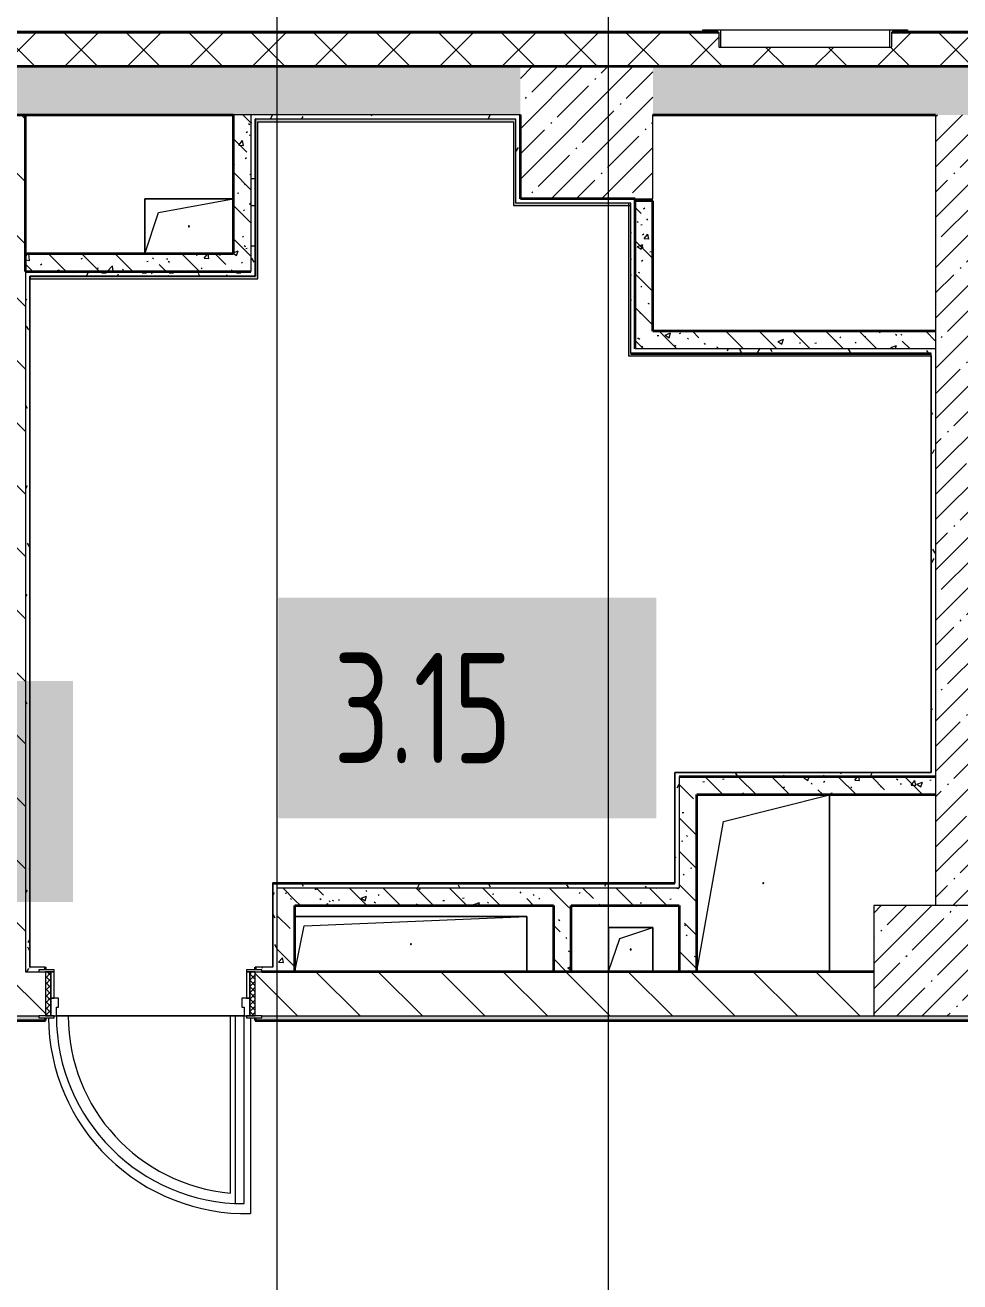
# Model space of a CAD drawing. Header units: millimetres. Extents: x 3914 to 443608, y -156176 to 78197.
# Drawn here: x 331288 to 335520, y -136281 to -130591 of the extents above; entities that cross this region are included whole.
import ezdxf

# ---------------------------------------------------------------- set-up
doc = ezdxf.new("R2010")
doc.units = ezdxf.units.MM
doc.linetypes.add('200_ШТРИХ__ш1_п0_6_', pattern=[160, 100, -60])
for name, color, linetype, lineweight in [('A-DOOR-1', 7, 'Continuous', 5), ('A-DOOR-2', 7, '200_ШТРИХ__ш1_п0_6_', 5), ('A-DOOR-FRAM-2', 7, 'Continuous', 5), ('A-FLOR', 7, 'Continuous', 9), ('A-GENM', 7, 'Continuous', 9), ('A-WALL', 7, 'Continuous', 5), ('A-WALL-1', 7, 'Continuous', 35), ('I-WALL', 7, 'Continuous', 5), ('S-COLS', 7, 'Continuous', 9), ('S-COLS-1', 7, 'Continuous', 5), ('Оси', 7, 'Continuous', 9)]:
    doc.layers.add(name, color=color, linetype=linetype, lineweight=lineweight)
doc.layers.add('A-DOOR-FRAM-1', color=7, linetype='Continuous', lineweight=5, true_color=0xc0c0c0)
doc.layers.add('A-WALL-FNSH-1', color=9, linetype='Continuous', lineweight=5, true_color=0x808080)
doc.styles.add('СПДС', font='ГОСТ тип А.ttf', dxfattribs={"width": 0.9})
pattern_1 = [(135, (315419.7, -145976.68), (-141.4214, -141.4214), [])]
pattern_2 = [(45, (315419.7, -145976.68), (-114.04925, 114.04925), []), (45, (315533.75, -145976.68), (-114.04925, 114.04925), [201.612, -40.322, 6.706, -33.617])]
pattern_3 = [(135, (315419.7, -145976.68), (-150.8683, -150.8683), [213.36, -35.56, 7.112, -35.56]), (135, (315419.7, -145825.9), (-150.8683, -150.8683), []), (50, (315419.7, -145976.68), (255.0577, -22.3145), [26.67, -293.37]), (355, (315419.7, -145976.68), (-49.3404, 267.4791), [21.336, -234.696]), (100.451, (315440.96, -145978.54), (205.7195, 245.1636), [22.666, -249.326]), (46.184, (315419.7, -145905.56), (379.511, -58.86), [40.005, -440.055]), (96.636, (315451.33, -145910.46), (332.3634, 346.399), [33.999, -373.989]), (351.184, (315419.7, -145905.56), (332.367, 346.395), [32.004, -352.044]), (21, (315455.26, -145923.34), (212.2602, -143.1711), [26.67, -293.37]), (326, (315455.26, -145923.34), (86.5224, 257.8632), [21.336, -234.696]), (71.451, (315472.95, -145935.27), (298.784, 114.69), [22.666, -249.326]), (37.5, (315419.7, -145976.68), (4.32385, 118.3775), [6.706, -225.146, 6.706, -231.546, -235.585]), (37.5, (315419.7, -145976.68), (4.32385, 118.3775), [-470.103, 6.706, -228.879]), (7.5, (315419.7, -145976.68), (93.5476, 140.2533), [6.706, -129.134, 6.706, -219.812, -89.789]), (7.5, (315419.7, -145976.68), (93.5476, 140.2533), [-362.356, 6.706, -83.083]), (327.5, (315340.4, -145976.68), (189.82734, -8.0202), [6.706, -82.194, 6.706, -270.662, -368.046]), (327.5, (315340.4, -145976.68), (189.82734, -8.0202), [-366.268, 6.706, -361.34]), (317.5, (315304.84, -145976.68), (207.3811, 35.5976), [6.706, -108.864, 6.706, -177.495, -261.366]), (317.5, (315304.84, -145976.68), (207.3811, 35.5976), [-299.771, 6.706, -254.66])]
pattern_4 = [(0, (315419.7, -145976.68), (243.84, 60.96), [20.117, -162.763, 20.117, -162.763, -975.36]), (0, (315419.7, -145976.68), (243.84, 60.96), [-365.76, 20.117, -345.643, 20.117, -162.763, -426.72]), (0, (315419.7, -145976.68), (243.84, 60.96), [-914.4, 20.117, -101.803, 20.117, -284.683]), (120, (315511.14, -145946.2), (-174.71291, 180.69163), [20.117, -162.763, 20.117, -162.763, -975.36]), (120, (315511.14, -145946.2), (-174.71291, 180.69163), [-365.76, 20.117, -345.643, 20.117, -162.763, -426.72]), (120, (315511.14, -145946.2), (-174.71291, 180.69163), [-914.4, 20.117, -101.803, 20.117, -284.683]), (240, (315541.62, -145824.28), (-69.12709, -241.65163), [20.117, -162.763, 20.117, -162.763, -975.36]), (240, (315541.62, -145824.28), (-69.12709, -241.65163), [-365.76, 20.117, -345.643, 20.117, -162.763, -426.72]), (240, (315541.62, -145824.28), (-69.12709, -241.65163), [-914.4, 20.117, -101.803, 20.117, -284.683])]

# ---------------------------------------------------------------- blocks, each defined once
blk = doc.blocks.new('BSC_Колонна _Прямоугольная - 500х500-V561-Объем проектирования 3 этажа')
at = {"layer": 'S-COLS-1'}
h = blk.add_hatch(dxfattribs=at)
h.set_pattern_fill('FP_103', color=256, style=0, pattern_type=2)
h.set_pattern_definition([(45, (-19960, -11150), (-114.0493, 114.0493), []), (45, (-19845.95, -11150), (-114.0493, 114.0493), [201.613, -40.323, 6.706, -33.617])])
h.paths.add_polyline_path([(10, -250), (250, -250), (250, 250), (-250, 250), (-250, -250)])
for p, q in [((250, 250), (-250, 250)), ((-250, 250), (-250, -250)), ((250, -250), (250, 250)), ((-250, -250), (250, -250))]:
    blk.add_line(p, q, dxfattribs=at)
blk = doc.blocks.new('GM_Отверстие прямоугольное _в плите_ - Отверстие-21608683-Объем проектирования 3 этажа')
at = {"layer": 'A-GENM'}
for p, q in [((-200, -125), (-200, 125)), ((-200, 125), (200, 125)), ((200, 125), (-200, 125)), ((-200, 125), (-200, -125)), ((-137.5, 62.5), (200, 125)), ((-200, -125), (-137.5, 62.5))]:
    blk.add_line(p, q, dxfattribs=at)
for start, end in [(360, 180), (180, 360)]:
    blk.add_arc((0, 0), 2.5, start, end, dxfattribs=at)
blk = doc.blocks.new('GM_Отверстие прямоугольное _в плите_ - Отверстие-21987052-Объем проектирования 3 этажа')
at = {"layer": 'A-GENM'}
for p, q in [((-525, 125), (525, 125)), ((525, 125), (-525, 125)), ((-483.3, 83.3), (525, 125)), ((525, 125), (525, -125)), ((525, -125), (525, 125)), ((-525, -125), (-483.3, 83.3))]:
    blk.add_line(p, q, dxfattribs=at)
for start, end in [(360, 180), (180, 360)]:
    blk.add_arc((0, 0), 2.5, start, end, dxfattribs=at)
blk = doc.blocks.new('GM_Отверстие прямоугольное _в плите_ - Отверстие-21987212-Объем проектирования 3 этажа')
at = {"layer": 'A-GENM'}
for p, q in [((-300, 400), (300, 400)), ((300, 400), (-300, 400)), ((-180, 280), (300, 400)), ((300, 400), (300, -400)), ((300, -400), (300, 400)), ((-300, -400), (-180, 280)), ((300, -400), (-300, -400)), ((-300, -400), (300, -400))]:
    blk.add_line(p, q, dxfattribs=at)
for start, end in [(360, 180), (180, 360)]:
    blk.add_arc((0, 0), 2.5, start, end, dxfattribs=at)
blk = doc.blocks.new('GM_Отверстие прямоугольное _в плите_ - Отверстие-V610-Объем проектирования 3 этажа')
at = {"layer": 'A-GENM'}
for p, q in [((-100, -100), (-100, 100)), ((-100, 100), (100, 100)), ((100, 100), (-100, 100)), ((-100, 100), (-100, -100)), ((-50, 50), (100, 100)), ((100, 100), (100, -100)), ((100, -100), (100, 100)), ((-100, -100), (-50, 50)), ((100, -100), (-100, -100)), ((-100, -100), (100, -100))]:
    blk.add_line(p, q, dxfattribs=at)
for start, end in [(360, 180), (180, 360)]:
    blk.add_arc((0, 0), 2.5, start, end, dxfattribs=at)
blk = doc.blocks.new('Уголок вложенный - Уголок вложенный-23831105-Объем проектирования 3 этажа')
at = {"layer": 'A-GENM'}
for p, q in [((24357.3, 15365), (24437.3, 15365)), ((24357.3, 15361), (24357.3, 15365)), ((24437.3, 15365), (24437.3, 15285)), ((24421.3, 15358), (24360.3, 15358)), ((24430.3, 15288), (24430.3, 15349)), ((24437.3, 15285), (24433.3, 15285))]:
    blk.add_line(p, q, dxfattribs=at)
at = {"layer": 'A-GENM', "flags": 128}
for points in [[(24360.3, 15358), (24359.6, 15358.1), (24359, 15358.3), (24358.4, 15358.7), (24357.9, 15359.1), (24357.6, 15359.7), (24357.3, 15360.3), (24357.3, 15361)], [(24430.3, 15349), (24430, 15351), (24429.4, 15352.9), (24428.3, 15354.6), (24426.9, 15356), (24425.2, 15357.1), (24423.3, 15357.8), (24421.3, 15358)], [(24433.3, 15285), (24432.6, 15285.1), (24432, 15285.3), (24431.4, 15285.7), (24430.9, 15286.1), (24430.6, 15286.7), (24430.3, 15287.3), (24430.3, 15288)]]:
    blk.add_lwpolyline(points, dxfattribs=at)
blk = doc.blocks.new('Уголок вложенный - Уголок вложенный-V635-Объем проектирования 3 этажа')
at = {"layer": 'A-GENM'}
for p, q in [((25603.3, 15365), (25683.3, 15365)), ((25603.3, 15285), (25603.3, 15365)), ((25683.3, 15365), (25683.3, 15361)), ((25610.3, 15349), (25610.3, 15288)), ((25680.3, 15358), (25619.3, 15358)), ((25607.3, 15285), (25603.3, 15285))]:
    blk.add_line(p, q, dxfattribs=at)
at = {"layer": 'A-GENM', "flags": 128}
for points in [[(25619.3, 15358), (25617.3, 15357.8), (25615.4, 15357.1), (25613.6, 15356), (25612.2, 15354.6), (25611.1, 15352.9), (25610.5, 15351), (25610.3, 15349)], [(25683.3, 15361), (25683.2, 15360.3), (25683, 15359.7), (25682.6, 15359.1), (25682.1, 15358.7), (25681.6, 15358.3), (25680.9, 15358.1), (25680.3, 15358)], [(25610.3, 15288), (25610.2, 15287.3), (25610, 15286.7), (25609.6, 15286.1), (25609.1, 15285.7), (25608.6, 15285.3), (25607.9, 15285.1), (25607.3, 15285)]]:
    blk.add_lwpolyline(points, dxfattribs=at)
blk = doc.blocks.new('Уголок вложенный - Уголок вложенный-V636-Объем проектирования 3 этажа')
at = {"layer": 'A-GENM'}
for p, q in [((18937, 15361), (18937, 15365)), ((19017, 15365), (19783, 15365)), ((19863, 15365), (19863, 15361)), ((19003, 15357.8), (19001, 15358)), ((19010, 15349), (19009.8, 15351)), ((19790.2, 15351), (19790, 15349)), ((19799, 15358), (19797, 15357.8)), ((19017, 15285), (19013, 15285)), ((19783, 15285), (19017, 15285)), ((19787, 15285), (19783, 15285))]:
    blk.add_line(p, q, dxfattribs=at)
at = {"layer": 'A-GENM', "flags": 128}
for points in [[(18939.3, 15358.1), (18938.7, 15358.3), (18938.1, 15358.7), (18937.7, 15359.1), (18937.3, 15359.7), (18937.1, 15360.3), (18937, 15361)], [(19863, 15361), (19862.9, 15360.3), (19862.7, 15359.7), (19862.3, 15359.1), (19861.9, 15358.7), (19861.3, 15358.3), (19860.7, 15358.1)], [(19013, 15285), (19012.3, 15285.1), (19011.7, 15285.3), (19011.1, 15285.7), (19010.7, 15286.1), (19010.3, 15286.7), (19010.1, 15287.3)], [(19789.9, 15287.3), (19789.7, 15286.7), (19789.3, 15286.1), (19788.9, 15285.7), (19788.3, 15285.3), (19787.7, 15285.1), (19787, 15285)]]:
    blk.add_lwpolyline(points, dxfattribs=at)

msp = doc.modelspace()

# ---------------------------------------------------------------- hatches: boundary and pattern name
at = {"layer": 'A-DOOR-2'}
h = msp.add_hatch(dxfattribs=at)
h.set_pattern_fill('FP_33', color=256, angle=180, style=0, pattern_type=2)
h.set_pattern_definition([(315, (330040.79, -135141.364), (14.14214, 14.14214), []), (45, (330040.79, -135141.364), (-14.14214, 14.14214), [])])
h.paths.add_polyline_path([(331379.7, -135076.7), (331404.7, -135075.8), (331404.7, -134876.7), (331379.7, -134876.7)])
at = {"layer": 'A-DOOR-FRAM-2'}
h = msp.add_hatch(dxfattribs=at)
h.set_pattern_fill('FP_34', color=256, angle=180, style=0, pattern_type=2)
h.set_pattern_definition([(225, (332163.584, -135141.364), (14.1421, -14.1421), []), (315, (332163.584, -135141.364), (14.1421, 14.1421), [])])
h.paths.add_polyline_path([(332329.7, -135076.7), (332329.7, -134876.7), (332304.7, -134876.7), (332304.7, -135076.7)])
at = {"layer": 'A-WALL'}
h = msp.add_hatch(dxfattribs=at)
h.set_pattern_fill('FP_24', color=256, style=0, pattern_type=2)
h.set_pattern_definition([(45, (315419.7, -145976.68), (-141.4214, 141.4214), []), (135, (315419.7, -145976.68), (-141.4214, -141.4214), [])])
h.paths.add_polyline_path([(353927.5, -130776.7), (357579.7, -130776.7), (357579.7, -130626.7), (353229.7, -130626.7), (353229.7, -130776.7), (353689.7, -130776.7)])
h.paths.add_polyline_path([(329735, -130776.7), (347529.7, -130776.7), (347529.7, -130626.7), (341030, -130627.7), (341030, -130688.7), (341023, -130691.7), (339857, -130691.7), (339850, -130688.7), (339850, -130626.7), (335209.7, -130627.7), (335209.7, -130688.7), (335202.7, -130691.7), (334436.7, -130691.7), (334429.7, -130688.7), (334429.7, -130626.7), (330202.7, -130627.7), (330202.7, -130688.7), (330195.7, -130691.7), (330029.7, -130691.7), (330022.7, -130688.7), (330022.7, -130626.7), (328279.7, -130626.7), (328279.7, -130776.7), (329729.7, -130776.7)])
h.paths.add_polyline_path([(315309.7, -130776.7), (322179.7, -130776.7), (322179.7, -130626.7), (315459.7, -130626.7), (315459.7, -130683.7), (315309.7, -130683.7)])
h.paths.add_polyline_path([(349049.7, -130776.7), (349179.7, -130776.7), (349179.7, -130626.7), (349029.7, -130626.7), (349029.7, -130776.7)])
h.paths.add_polyline_path([(325179.7, -130776.7), (325179.7, -130626.7), (324579.7, -130626.7), (324579.7, -130776.7)])
h.paths.add_polyline_path([(350079.7, -130776.7), (350829.7, -130776.7), (350829.7, -130626.7), (350079.7, -130626.7)])
h.paths.add_polyline_path([(323679.7, -130776.7), (323679.7, -130626.7), (323079.7, -130626.7), (323079.7, -130776.7)])
h.paths.add_polyline_path([(348429.7, -130776.7), (348659.7, -130776.7), (348659.7, -130626.7), (348429.7, -130626.7), (348429.7, -130758.7)])
at = {"layer": 'I-WALL'}
h = msp.add_hatch(dxfattribs=at)
h.set_pattern_fill('FP_1', color=256, style=0, pattern_type=2)
h.set_pattern_definition(pattern_2)
h.paths.add_polyline_path([(331058.7, -130996.7), (333530, -130996.3), (333530, -130776.7), (329729.7, -130776.7), (329729.7, -130996.7), (330309.7, -130996.7)])
h.paths.add_polyline_path([(347200.9, -130996.7), (347529.7, -130996.7), (347529.7, -130776.7), (346029.7, -130776.7), (346029.7, -130996.7), (347180.9, -130996.7)])
h.paths.add_polyline_path([(335629.7, -130996.7), (337329.7, -130996.7), (337329.7, -130776.7), (334130, -130776.7), (334130, -130996.7), (335409.7, -130996.7)])
h.paths.add_polyline_path([(345429.7, -130996.7), (345429.7, -130776.7), (341829.7, -130776.7), (341829.7, -130996.7), (343379.7, -130996.7)])
h.paths.add_polyline_path([(341229.7, -130996.7), (341229.7, -130776.7), (337929.7, -130776.7), (337929.7, -130996.7), (341156.7, -130996.7)])
h = msp.add_hatch(dxfattribs=at)
h.set_pattern_fill('FP_23', color=256, style=0, pattern_type=2)
h.set_pattern_definition(pattern_1)
h.paths.add_polyline_path([(331089.7, -134876.7), (331289.7, -134876.7), (331289.7, -130996.7), (331089.7, -130996.7), (331089.7, -134845.7)])
h = msp.add_hatch(dxfattribs=at)
h.set_pattern_fill('FP_41', color=256, style=0, pattern_type=2)
h.set_pattern_definition(pattern_3)
h.paths.add_polyline_path([(332309.7, -131626.7), (332308.5, -130996.7), (332229.7, -130996.7), (332229.7, -131626.7)])
h = msp.add_hatch(dxfattribs=at)
h.set_pattern_fill('FP_191', color=256, style=0, pattern_type=2)
h.set_pattern_definition(pattern_4)
h.paths.add_polyline_path([(332309.7, -131016.7), (333510, -131016.7), (333510, -130996.7), (332309.7, -130996.7)])
h = msp.add_hatch(dxfattribs=at)
h.set_pattern_fill('FP_191', color=256, style=0, pattern_type=2)
h.set_pattern_definition(pattern_4)
h.paths.add_polyline_path([(332329.7, -131726.7), (332329.7, -131016.7), (332309.7, -131017), (332309.7, -131726.7)])
for points in [[(332330.7, -131727.7), (332341.7, -131726.7), (332341.7, -131016.7), (332330.7, -131017), (332330.7, -131726.9)], [(333499, -131027.7), (333510, -131027.7), (333510, -131016.7), (332341.7, -131016.7), (332341.7, -131027.7), (332454.4, -131027.7)], [(333499, -131407.7), (333510, -131407.7), (333510, -131027.7), (333499, -131027.7), (333499, -131399.8)], [(334030, -132087.7), (334030, -131407.7), (334019, -131396.7), (334019, -132087.7), (334022.5, -132087.7)], [(332329.7, -131738.7), (332341.7, -131738.7), (332341.7, -131727.7), (331310.7, -131729.2), (331310.7, -131738.7), (332309.7, -131738.7)], [(334030, -132087.7), (335389.7, -132087.7), (335389.6, -132076.7), (334030, -132076.7)]]:
    msp.add_hatch(color=256, dxfattribs=at).paths.add_polyline_path(points)
h = msp.add_hatch(dxfattribs=at)
h.set_pattern_fill('FP_191', color=256, style=0, pattern_type=2)
h.set_pattern_definition(pattern_4)
h.paths.add_polyline_path([(333510, -131376.7), (333530, -131376.7), (333530, -130996.7), (333510, -130996.7), (333510, -131027.7)])
h = msp.add_hatch(dxfattribs=at)
h.set_pattern_fill('FP_1', color=256, style=0, pattern_type=2)
h.set_pattern_definition(pattern_2)
h.paths.add_polyline_path([(335409.7, -134576.7), (335629.7, -134576.7), (335629.7, -130996.7), (335409.7, -130996.7), (335409.7, -134074.8)])
h = msp.add_hatch(dxfattribs=at)
h.set_pattern_fill('FP_191', color=256, style=0, pattern_type=2)
h.set_pattern_definition(pattern_4)
h.paths.add_polyline_path([(334050, -132056.7), (334050, -131376.7), (334030, -131376.7), (334030, -132056.7)])
h = msp.add_hatch(dxfattribs=at)
h.set_pattern_fill('FP_41', color=256, style=0, pattern_type=2)
h.set_pattern_definition(pattern_3)
h.paths.add_polyline_path([(334050, -132056.7), (334130, -132056.7), (334130, -131386.7), (334050, -131386.7), (334050, -131976.7)])
h = msp.add_hatch(color=256, dxfattribs=at)
h.paths.add_polyline_path([(334019, -131396.7), (333510, -131396.7), (333510, -131407.7), (334019, -131407.7)])
h.paths.add_polyline_path([(334030, -131407.7), (334029.6, -131396.7), (334019, -131396.7), (334024.5, -131402.2)])
h = msp.add_hatch(dxfattribs=at)
h.set_pattern_fill('FP_41', color=256, style=0, pattern_type=2)
h.set_pattern_definition(pattern_3)
h.paths.add_polyline_path([(331289.7, -131706.7), (332309.7, -131706.7), (332309.7, -131626.7), (331289.7, -131626.7)])
h = msp.add_hatch(dxfattribs=at)
h.set_pattern_fill('FP_191', color=256, style=0, pattern_type=2)
h.set_pattern_definition(pattern_4)
h.paths.add_polyline_path([(332309.7, -131726.7), (332309.7, -131706.7), (331289.7, -131706.7), (331289.7, -131726.7), (332229.7, -131726.7)])
h = msp.add_hatch(dxfattribs=at)
h.set_pattern_fill('FP_191', color=256, style=0, pattern_type=2)
h.set_pattern_definition(pattern_4)
h.paths.add_polyline_path([(331289.7, -134876.7), (331309.7, -134876.7), (331309.7, -131727.7), (331289.7, -131726.7), (331289.7, -134856.7)])
h = msp.add_hatch(dxfattribs=at)
h.set_pattern_fill('FP_41', color=256, style=0, pattern_type=2)
h.set_pattern_definition(pattern_3)
h.paths.add_polyline_path([(335409.7, -132056.7), (335409.7, -131976.7), (334130, -131976.7), (334130, -132056.7), (335389.7, -132056.7)])
h = msp.add_hatch(dxfattribs=at)
h.set_pattern_fill('FP_191', color=256, style=0, pattern_type=2)
h.set_pattern_definition(pattern_4)
h.paths.add_polyline_path([(335389.7, -132076.7), (335389.4, -132056.7), (334030, -132056.7), (334030, -132076.7), (335389.6, -132076.7)])
h = msp.add_hatch(dxfattribs=at)
h.set_pattern_fill('FP_191', color=256, style=0, pattern_type=2)
h.set_pattern_definition(pattern_4)
h.paths.add_polyline_path([(335409.7, -133974.8), (335409.7, -132056.7), (335389.7, -132077.7), (335389.7, -133973.8)])
h.paths.add_polyline_path([(335389.7, -132076.7), (335409.7, -132056.7), (335389.7, -132056.7)])
h = msp.add_hatch(dxfattribs=at)
h.set_pattern_fill('FP_191', color=256, style=0, pattern_type=2)
h.set_pattern_definition(pattern_4)
h.paths.add_polyline_path([(334249.7, -134496.7), (334249.7, -133974.8), (334229.7, -133976.7), (334230.7, -134476.7)])
h.paths.add_polyline_path([(334249.7, -134496.7), (334229.7, -134476.7), (334229.7, -134496.7)])
h = msp.add_hatch(dxfattribs=at)
h.set_pattern_fill('FP_191', color=256, style=0, pattern_type=2)
h.set_pattern_definition(pattern_4)
h.paths.add_polyline_path([(334249.7, -133994.8), (335409.7, -133994.8), (335409.7, -133974.8), (334249.7, -133976.7)])
h = msp.add_hatch(dxfattribs=at)
h.set_pattern_fill('FP_41', color=256, style=0, pattern_type=2)
h.set_pattern_definition(pattern_3)
h.paths.add_polyline_path([(334249.7, -134876.7), (334329.7, -134876.7), (334329.7, -133994.8), (334249.7, -133994.8), (334249.7, -134864.4)])
h = msp.add_hatch(dxfattribs=at)
h.set_pattern_fill('FP_41', color=256, style=0, pattern_type=2)
h.set_pattern_definition(pattern_3)
h.paths.add_polyline_path([(334329.7, -134074.8), (335409.7, -134074.8), (335409.7, -133994.8), (334329.7, -133994.8)])
h = msp.add_hatch(dxfattribs=at)
h.set_pattern_fill('FP_191', color=256, style=0, pattern_type=2)
h.set_pattern_definition(pattern_4)
h.paths.add_polyline_path([(332429.7, -134856.7), (332429.7, -134476.7), (332409.7, -134476.7), (332409.7, -134855.7)])
h = msp.add_hatch(dxfattribs=at)
h.set_pattern_fill('FP_191', color=256, style=0, pattern_type=2)
h.set_pattern_definition(pattern_4)
h.paths.add_polyline_path([(332429.7, -134496.7), (334229.7, -134496.7), (334229.7, -134476.7), (332429.7, -134476.7)])
h = msp.add_hatch(dxfattribs=at)
h.set_pattern_fill('FP_41', color=256, style=0, pattern_type=2)
h.set_pattern_definition(pattern_3)
h.paths.add_polyline_path([(332454.4, -134876.7), (332509.7, -134876.7), (332509.7, -134496.7), (332429.7, -134496.7), (332429.7, -134876.7)])
h = msp.add_hatch(dxfattribs=at)
h.set_pattern_fill('FP_41', color=256, style=0, pattern_type=2)
h.set_pattern_definition(pattern_3)
h.paths.add_polyline_path([(332509.7, -134576.7), (334249.7, -134576.7), (334249.7, -134496.7), (332509.7, -134496.7)])
h = msp.add_hatch(dxfattribs=at)
h.set_pattern_fill('FP_41', color=256, style=0, pattern_type=2)
h.set_pattern_definition(pattern_3)
h.paths.add_polyline_path([(333759.7, -134876.7), (333759.7, -134576.7), (333679.7, -134576.7), (333679.7, -134876.7)])
h = msp.add_hatch(dxfattribs=at)
h.set_pattern_fill('FP_191', color=256, style=0, pattern_type=2)
h.set_pattern_definition(pattern_4)
h.paths.add_polyline_path([(332429.7, -134876.7), (332429.7, -134856.7), (332329.7, -134856.7), (332329.7, -134868.7), (332359.7, -134869.2), (332359.7, -134876.7), (332424, -134876.7)])
h.paths.add_polyline_path([(331309.7, -134876.7), (331349.7, -134876.7), (331349.7, -134868.7), (331379.7, -134868.7), (331379.7, -134856.7), (331310.7, -134856.7), (331309.8, -134874.4)])
h = msp.add_hatch(dxfattribs=at)
h.set_pattern_fill('FP_23', color=256, style=0, pattern_type=2)
h.set_pattern_definition(pattern_1)
h.paths.add_polyline_path([(335129.7, -135076.7), (335129.7, -134876.7), (332329.7, -134876.7), (332329.7, -135076.7), (334630, -135076.7)])
h.paths.add_polyline_path([(329629.7, -135076.7), (329830.7, -135075.2), (329830.7, -134876.7), (329629.7, -134876.7)])
h.paths.add_polyline_path([(330780.7, -135076.7), (331379.7, -135076.7), (331379.7, -134876.7), (330780.7, -134876.7), (330780.7, -135075.2)])
h = msp.add_hatch(dxfattribs=at)
h.set_pattern_fill('FP_191', color=256, style=0, pattern_type=2)
h.set_pattern_definition(pattern_4)
h.paths.add_polyline_path([(335350.5, -135096.7), (335649.7, -135096.7), (335649.7, -135076.7), (332359.7, -135076.7), (332359.7, -135084.7), (332329.7, -135085.8), (332329.7, -135096.7), (334630, -135096.7)])
h.paths.add_polyline_path([(329130, -135096.7), (329830.7, -135096.7), (329830.7, -135084.7), (329800.7, -135084.7), (329800.7, -135076.7), (328381, -135078.9), (328381, -135096.7), (328647.2, -135096.7)])
h.paths.add_polyline_path([(330780.7, -135096.7), (331379.7, -135096.7), (331379.7, -135084.7), (331349.7, -135084.7), (331349.7, -135076.7), (330810.7, -135076.7), (330810.7, -135084.7), (330780.7, -135084.7), (330780.7, -135090.1)])
at = {"layer": 'S-COLS-1'}
h = msp.add_hatch(dxfattribs=at)
h.set_pattern_fill('FP_1', color=256, style=0, pattern_type=2)
h.set_pattern_definition(pattern_2)
h.paths.add_polyline_path([(333542.2, -131376.7), (334130, -131376.7), (334130, -130776.7), (333530, -130776.7), (333530, -131376.7)])

# ---------------------------------------------------------------- linework, layer by layer
at = {"layer": 'A-DOOR-1'}
for p, q in [((332279.7, -135076.7), (332239.7, -135076.7)), ((332239.7, -135076.7), (332239.7, -135926.7)), ((332279.7, -135926.7), (332279.7, -135076.7)), ((332239.7, -135926.7), (332279.7, -135926.7))]:
    msp.add_line(p, q, dxfattribs=at)
msp.add_arc((332279.7, -135076.7), 850, 180, 270, dxfattribs=at)
at = {"layer": 'A-DOOR-FRAM-1'}
for p, q in [((331419.7, -134868.7), (331349.7, -134868.7)), ((331349.7, -134868.7), (331349.7, -134876.7)), ((331349.7, -134876.7), (331419.7, -134876.7)), ((331404.7, -134876.7), (331379.7, -134876.7)), ((331379.7, -134876.7), (331379.7, -135076.7)), ((331404.7, -135076.7), (331404.7, -134876.7)), ((331419.7, -134876.7), (331404.7, -134876.7)), ((331404.7, -134876.7), (331404.7, -134996.7)), ((331419.7, -134876.7), (331419.7, -134868.7)), ((331419.7, -134996.7), (331419.7, -134876.7)), ((332289.7, -134868.7), (332289.7, -134876.7)), ((332359.7, -134868.7), (332289.7, -134868.7)), ((332289.7, -134876.7), (332289.7, -134996.7)), ((332304.7, -134876.7), (332289.7, -134876.7)), ((332289.7, -134876.7), (332359.7, -134876.7)), ((332304.7, -134876.7), (332304.7, -135076.7)), ((332329.7, -134876.7), (332304.7, -134876.7)), ((332304.7, -134996.7), (332304.7, -134876.7)), ((332329.7, -135076.7), (332329.7, -134876.7)), ((332359.7, -134876.7), (332359.7, -134868.7)), ((331439.7, -134996.7), (331404.7, -134996.7)), ((331404.7, -134996.7), (331404.7, -135076.7)), ((331404.7, -134996.7), (331419.7, -134996.7)), ((331439.7, -135036.7), (331439.7, -134996.7)), ((332304.7, -134996.7), (332269.7, -134996.7)), ((332269.7, -134996.7), (332269.7, -135036.7)), ((332289.7, -134996.7), (332304.7, -134996.7)), ((332304.7, -135076.7), (332304.7, -134996.7)), ((331419.7, -135076.7), (331349.7, -135076.7)), ((331349.7, -135076.7), (331349.7, -135084.7)), ((331349.7, -135084.7), (331419.7, -135084.7)), ((331379.7, -135076.7), (331404.7, -135076.7)), ((331419.7, -135075.7), (331404.7, -135075.7)), ((331404.7, -135075.7), (331404.7, -135076.7)), ((331404.7, -135076.7), (331429.7, -135076.7)), ((331404.7, -135076.7), (331419.7, -135076.7)), ((331419.7, -135076.7), (331419.7, -135075.7)), ((331419.7, -135084.7), (331419.7, -135076.7)), ((331429.7, -135076.7), (331429.7, -135036.7)), ((331429.7, -135036.7), (331439.7, -135036.7)), ((332269.7, -135036.7), (332279.7, -135036.7)), ((332279.7, -135036.7), (332279.7, -135076.7)), ((332279.7, -135076.7), (332304.7, -135076.7)), ((332289.7, -135075.7), (332289.7, -135076.7)), ((332304.7, -135075.7), (332289.7, -135075.7)), ((332289.7, -135076.7), (332304.7, -135076.7)), ((332289.7, -135076.7), (332289.7, -135084.7)), ((332359.7, -135076.7), (332289.7, -135076.7)), ((332289.7, -135084.7), (332359.7, -135084.7)), ((332304.7, -135076.7), (332304.7, -135075.7)), ((332304.7, -135076.7), (332329.7, -135076.7)), ((332359.7, -135084.7), (332359.7, -135076.7))]:
    msp.add_line(p, q, dxfattribs=at)
at = {"layer": 'A-FLOR'}
for p, q in [((332329.7, -131726.7), (332329.7, -131016.7)), ((331309.7, -131726.7), (332329.7, -131726.7)), ((331309.7, -134856.7), (331309.7, -131727.7)), ((335389.7, -132087.7), (335389.7, -133973.8)), ((334229.7, -134476.7), (332409.7, -134476.7)), ((332409.7, -134476.7), (332409.7, -134855.7)), ((331379.7, -134856.7), (331310.7, -134856.7)), ((332409.7, -134856.7), (332329.7, -134856.7)), ((331419.7, -135076.8), (331483.6, -135076.8)), ((332279.7, -135076.7), (331429.7, -135076.7)), ((331429.7, -135076.7), (332279.7, -135076.7)), ((332218.6, -135878.8), (332218.6, -135076.8)), ((332218.6, -135076.8), (332239.7, -135076.8)), ((332279.7, -135076.8), (332289.7, -135076.8)), ((332308.6, -135084.7), (332308.6, -135971.6))]:
    msp.add_line(p, q, dxfattribs=at)
for radius, start, end in [(895, 180.5053, 271.2805), (895, 180.5053, 271.2805), (805, 180, 265.0115), (805, 180, 265.0115)]:
    msp.add_arc((332288.6, -135076.8), radius, start, end, dxfattribs=at)
at = {"layer": 'A-WALL'}
for p, q in [((334430.1, -130626.7), (330202.3, -130626.7)), ((334428.9, -130623.7), (330203.5, -130623.7)), ((339850.4, -130626.7), (335209.3, -130626.7)), ((339849.1, -130623.7), (335210.5, -130623.7)), ((333530, -130776.7), (329729.7, -130776.7)), ((337329.7, -130776.7), (334130, -130776.7)), ((333530, -130996.7), (332229.7, -130996.7)), ((332309.7, -130996.7), (332309.7, -131706.7)), ((333510, -131396.7), (333510, -131016.7)), ((335409.7, -130996.7), (335409.7, -134576.7)), ((334030, -131396.7), (333510, -131396.7)), ((334030, -132056.7), (334030, -131396.7)), ((331289.7, -131706.7), (331289.7, -134876.7)), ((331309.7, -131726.7), (331309.7, -131727.7)), ((331310.7, -131727.7), (331310.7, -131738.7)), ((335409.7, -132056.7), (334050, -132056.7)), ((335389.7, -133974.8), (335389.7, -132076.7)), ((334229.7, -134476.7), (334229.7, -133974.8)), ((334249.7, -133974.8), (335389.7, -133974.8)), ((334249.7, -133994.8), (334249.7, -134496.7)), ((332409.7, -134856.7), (332409.7, -134476.7)), ((332429.7, -134876.7), (332429.7, -134496.7)), ((332429.7, -134496.7), (334249.7, -134496.7)), ((332409.7, -134856.7), (332329.7, -134856.7)), ((331289.7, -134876.7), (331349.7, -134876.7)), ((332359.7, -134876.7), (332429.7, -134876.7)), ((330810.7, -135076.7), (331349.7, -135076.7)), ((332359.7, -135076.7), (335129.7, -135076.7))]:
    msp.add_line(p, q, dxfattribs=at)
at = {"layer": 'A-WALL-1'}
for p, q in [((329729.7, -130776.7), (337329.7, -130776.7)), ((329729.7, -130996.7), (332229.7, -130996.7)), ((331289.7, -131706.7), (331289.7, -130996.7)), ((332229.7, -130996.7), (332229.7, -131626.7)), ((332329.7, -131016.7), (332330.7, -131016.7)), ((333530, -131376.7), (333530, -130996.7)), ((334130, -130996.7), (335409.7, -130996.7)), ((334050, -131376.7), (333530, -131376.7)), ((334050, -132056.7), (334050, -131376.7)), ((334130, -131386.7), (334050, -131386.7)), ((334130, -131976.7), (334130, -131386.7)), ((332229.7, -131626.7), (331289.7, -131626.7)), ((331289.7, -131706.7), (332309.7, -131706.7)), ((335409.7, -131976.7), (334130, -131976.7)), ((334030, -132076.7), (335389.7, -132076.7)), ((335409.7, -133994.8), (334249.7, -133994.8)), ((334329.7, -134876.7), (334329.7, -134074.8)), ((334329.7, -134074.8), (335409.7, -134074.8)), ((334229.7, -134476.7), (332409.7, -134476.7)), ((332509.7, -134876.7), (332509.7, -134576.7)), ((332509.7, -134576.7), (333679.7, -134576.7)), ((333679.7, -134576.7), (333679.7, -134876.7)), ((333759.7, -134576.7), (334249.7, -134576.7)), ((333759.7, -134876.7), (333759.7, -134576.7)), ((334249.7, -134576.7), (334249.7, -134876.7)), ((331310.7, -134856.7), (331309.7, -134856.7)), ((331379.7, -134868.7), (331379.7, -134856.7)), ((332329.7, -134856.7), (332329.7, -134868.7)), ((335129.7, -134876.7), (332359.7, -134876.7)), ((331379.7, -135096.7), (331379.7, -135084.7)), ((332329.7, -135084.7), (332329.7, -135096.7)), ((330780.7, -135096.7), (331379.7, -135096.7)), ((332329.7, -135096.7), (335649.7, -135096.7))]:
    msp.add_line(p, q, dxfattribs=at)
at = {"layer": 'A-WALL-FNSH-1'}
for p, q in [((334359.7, -130618.7), (330272.7, -130618.7)), ((334423.1, -130618.7), (334420.7, -130618.7)), ((335218.7, -130618.7), (335216.3, -130618.7)), ((339780, -130618.7), (335279.7, -130618.7)), ((332330.7, -131016.7), (332330.7, -131727.7)), ((333510, -131016.7), (332330.7, -131016.7)), ((332341.7, -131738.7), (332341.7, -131027.7)), ((332341.7, -131027.7), (333499, -131027.7)), ((333499, -131027.7), (333499, -131407.7)), ((333499, -131407.7), (334030, -131407.7)), ((334019, -131396.7), (334019, -132087.7)), ((332330.7, -131727.7), (331309.7, -131727.7)), ((331310.7, -134855.7), (331310.7, -131738.7)), ((331310.7, -131738.7), (332341.7, -131738.7)), ((334030, -132076.7), (334030, -132056.7)), ((334019, -132087.7), (335389.7, -132087.7)), ((335389.7, -132077.7), (335388.7, -132077.7)), ((335388.7, -132077.7), (335388.7, -133973.8)), ((334228.7, -133973.8), (334228.7, -134475.7)), ((335388.7, -133973.8), (334228.7, -133973.8)), ((334229.7, -133974.8), (334249.7, -133974.8)), ((332408.7, -134475.7), (332408.7, -134855.7)), ((334228.7, -134475.7), (332408.7, -134475.7)), ((331379.7, -134855.7), (331310.7, -134855.7)), ((331379.7, -134856.7), (331379.7, -134855.7)), ((332408.7, -134855.7), (332329.7, -134855.7)), ((332329.7, -134855.7), (332329.7, -134856.7)), ((330780.7, -135097.7), (331379.7, -135097.7)), ((331379.7, -135097.7), (331379.7, -135096.7)), ((332329.7, -135096.7), (332329.7, -135097.7)), ((332329.7, -135097.7), (335650.7, -135097.7))]:
    msp.add_line(p, q, dxfattribs=at)
at = {"layer": 'S-COLS-1'}
for p, q in [((334130, -130776.7), (333530, -130776.7)), ((333530, -130996.7), (333530, -131376.7)), ((334130, -131376.7), (334130, -130996.7)), ((333530, -131376.7), (334130, -131376.7))]:
    msp.add_line(p, q, dxfattribs=at)
at = {"layer": 'Оси'}
for points in [[(332429.7, -147882.9), (332429.7, -142882.9), (332429.7, -123578.6), (332429.7, -118578.6)], [(333929.7, -147882.9), (333929.7, -142882.9), (333929.7, -123578.6), (333929.7, -118578.6)]]:
    msp.add_lwpolyline(points, dxfattribs=at)

# ---------------------------------------------------------------- block references
at = {"layer": 'A-GENM'}
for name, p in [('Уголок вложенный - Уголок вложенный-23831105-Объем проектирования 3 этажа', (309999.4, -145976.7)), ('Уголок вложенный - Уголок вложенный-V636-Объем проектирования 3 этажа', (315419.7, -145976.7)), ('Уголок вложенный - Уголок вложенный-V635-Объем проектирования 3 этажа', (309599.4, -145976.7)), ('GM_Отверстие прямоугольное _в плите_ - Отверстие-21608683-Объем проектирования 3 этажа', (332029.7, -131501.7)), ('GM_Отверстие прямоугольное _в плите_ - Отверстие-21987212-Объем проектирования 3 этажа', (334629.7, -134476)), ('GM_Отверстие прямоугольное _в плите_ - Отверстие-21987052-Объем проектирования 3 этажа', (333034.7, -134751.7)), ('GM_Отверстие прямоугольное _в плите_ - Отверстие-V610-Объем проектирования 3 этажа', (334029.7, -134776))]:
    msp.add_blockref(name, p, dxfattribs=at)
at = {"layer": 'S-COLS'}
msp.add_blockref('BSC_Колонна _Прямоугольная - 500х500-V561-Объем проектирования 3 этажа', (335379.7, -134826.7), dxfattribs=at)

# ---------------------------------------------------------------- texts
at = {"char_height": 500, "attachment_point": 1, "style": 'СПДС', "bg_fill": 1, "box_fill_scale": 1.5, "bg_fill_color": 7, "bg_fill_true_color": 16777215, "bg_fill_transparency": 0}
for s, insert, width in [('3.15', (332684.2, -133432.7), 1212.151), ('3.14', (329999.4, -133810.3), 1255.443)]:
    msp.add_mtext(s, dxfattribs=dict(at, insert=insert, width=width))

doc.saveas('drawing.dxf')
